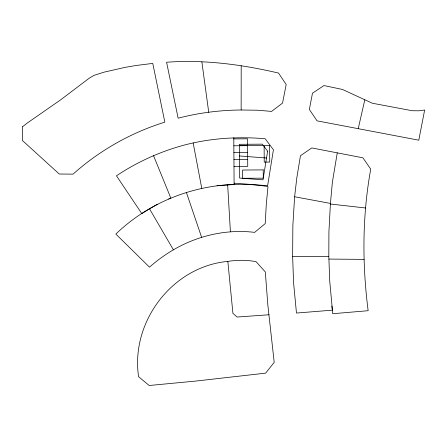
<?xml version="1.0" encoding="UTF-8"?>
<svg xmlns="http://www.w3.org/2000/svg" width="447" height="447" viewBox="0 0 447 447"><rect width="100%" height="100%" fill="white"/><g stroke="black" fill="none" stroke-linecap="round" stroke-linejoin="round"><path stroke-width="0.67" d="M241.145 110.001L257.601 110.225L271.558 111.404L282.543 103.095L286.175 84.517L278.52 73.062C241.928 64.524 204.195 59.451 166.58 62.245L178.141 118.204C198.675 112.834 219.924 110.158 241.145 110.001L241.196 65.77M328.808 256.489L328.919 231.663L330.434 203.419L294.623 196.758L296.825 177.766L300.457 155.746L311.771 147.929L362.914 157.813L370.731 169.15C362.249 215.789 362.115 263.758 368.144 310.71L332.747 313.71L329.746 281.286L328.808 256.489L292.64 256.628L292.863 225.383L294.623 196.758M337.262 152.857L332.389 182.147L330.378 204.028L365.607 207.989M358.231 128.663L364.813 99.765L342.408 89.439L323.963 85.561L312.487 93.183L309.352 109.454L317.057 120.846L418.789 140.196L424.65 110.001L418.895 110.8L412.29 110.744L372.323 103.229L364.813 99.765M173.402 249.828C197.613 235.608 226.679 228.942 254.628 232.379L265.227 223.595L266.3 204.111L267.982 186.578C213.504 177.588 155.562 195.685 115.851 234.055L149.488 267.166C156.869 260.623 164.887 254.801 173.402 249.828L149.516 208.816L141.805 213.605L116.455 175.816C136.978 162.105 159.674 151.784 183.477 145.286C210.073 138.173 237.787 136.402 265.172 138.738L273.43 149.745L267.63 185.695L234.088 183.164M149.516 208.816L157.249 204.385M168.67 198.988L170.843 198.138L153.533 155.64M227.847 261.389C172.212 266.518 130.423 321.918 138.587 376.715L149.186 385.498L195.808 381.067L265.641 373.139L274.201 362.349L267.842 304.988L265.311 271.927L256.092 261.691C246.772 259.83 237.212 259.958 227.847 261.389L232.915 313.353L237.072 317.04L268.943 314.761M217.03 185.779L234.099 184.51L233.792 137.749M233.803 138.9L247.565 138.81L247.744 166.334L233.982 166.424M239.352 145.465L263.222 145.314M233.848 145.778L247.61 145.694M233.893 152.662L247.655 152.572M233.937 159.54L247.699 159.456M328.919 259.076L364.07 259.377M239.419 155.964L266.518 158.009M186.427 192.551L201.647 237.385M193.165 142.951L201.781 188.45M201.865 61.837L208.721 112.258M331.864 306.033L332.333 310.162L296.467 313.051L293.578 282.744L292.64 256.628M227.657 184.784L230.406 231.797M22.624 126.68L22.35 140.442L59.261 174.023L73.051 174.134C99.519 150.443 130.932 132.698 164.842 122.143L152.762 63.401L135.614 65.553L125.099 67.368L104.291 72.101L94.133 75.32L89.372 78.074L60.859 99.681L26.893 123.299L22.624 126.68M267.624 151.181L262.998 179.828L239.558 178.057L239.341 144.308L262.355 144.157L267.624 151.181M269.625 145.549L264.121 145.582L264.227 162.099L269.737 162.065L269.625 145.549M263.216 169.899L242.576 170.033L242.626 178.286L263.272 178.157L263.216 169.899"/></g></svg>
